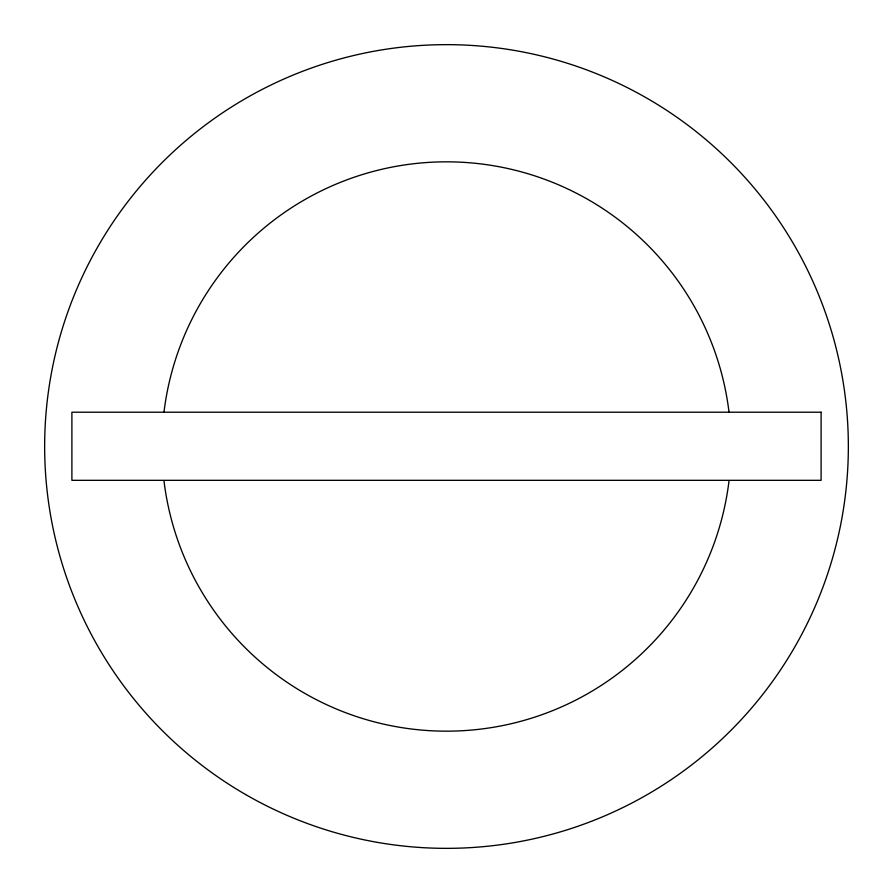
<?xml version="1.0" encoding="UTF-8"?>
<svg xmlns="http://www.w3.org/2000/svg" width="893" height="893" viewBox="0 0 893 893"><rect width="100%" height="100%" fill="white"/><g stroke="black" fill="none" stroke-linecap="round" stroke-linejoin="round"><path stroke-width="1.34" d="M729.012 480.892A284.588 284.588 0 0 1 163.988 480.892M163.988 412.108A284.588 284.588 0 0 1 729.012 412.108M821.102 412.209L71.898 412.209L71.898 480.322L821.102 480.322L821.102 412.209M245.575 794.513A401.85 401.85 0 0 0 848.35 446.5A401.85 401.85 0 0 0 245.575 98.487A401.85 401.85 0 0 0 245.575 794.513"/></g></svg>
